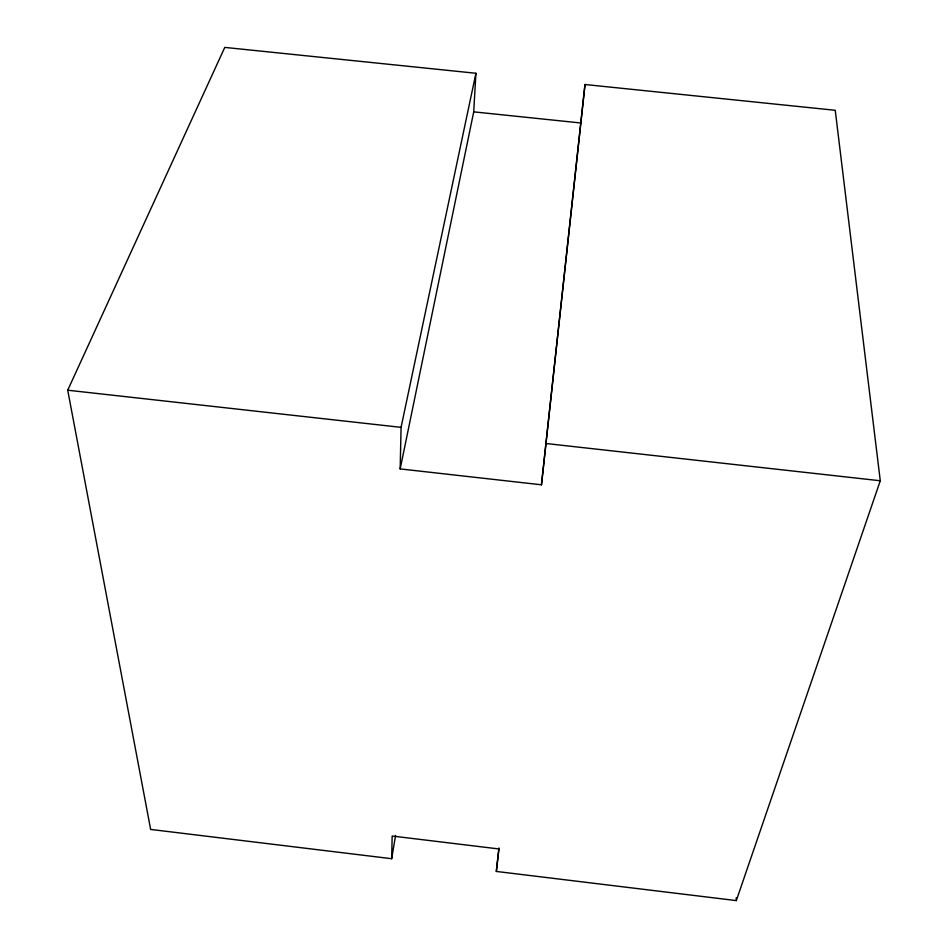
<?xml version="1.0" encoding="UTF-8"?>
<svg xmlns="http://www.w3.org/2000/svg" width="948" height="948" viewBox="0 0 948 948"><rect width="100%" height="100%" fill="white"/><g stroke="black" fill="none" stroke-linecap="round" stroke-linejoin="round"><path stroke-width="1.42" d="M391.666 858.71L392.164 836.029L498.944 848.958L496.325 871.437L736.312 900.6L880.277 480.766L835.235 110.288L584.999 84.514L541.462 484.795L400.175 468.916L401.075 427.358L475.92 73.269L224.771 47.4L67.723 390.209L150.649 829.429L391.666 858.71L395.565 835.437M400.175 468.916L473.716 111.852L475.92 73.269M541.462 484.795L584.999 84.514M496.325 871.437L498.909 847.95M473.716 111.852L580.579 122.956M67.723 390.209L401.075 427.358M546.285 443.546L880.277 480.766M736.264 897.638L736.312 900.6"/></g></svg>
